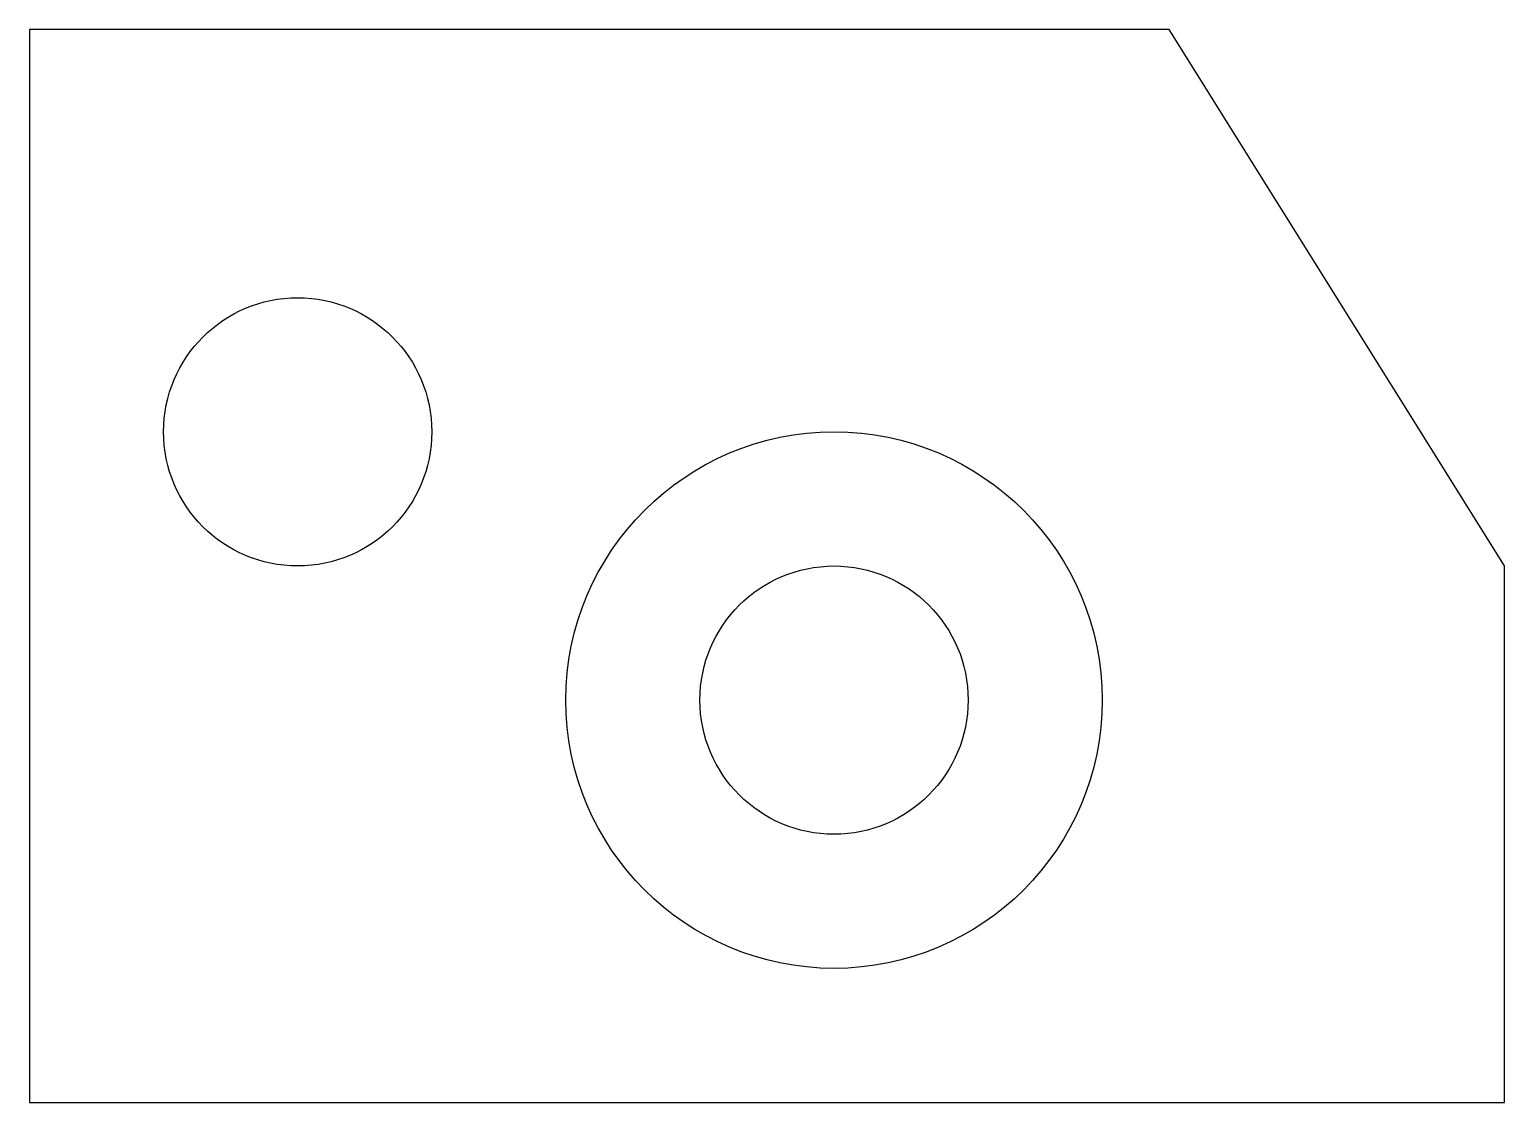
# Model space of a CAD drawing. Header units: millimetres. Extents: x 335.2 to 390.2, y 167 to 207.
import ezdxf

# ---------------------------------------------------------------- set-up
doc = ezdxf.new("R2010")
doc.units = ezdxf.units.MM

msp = doc.modelspace()

# ---------------------------------------------------------------- linework, layer by layer
for p, q in [((377.662, 207.032), (335.162, 207.032)), ((335.162, 207.032), (335.162, 167.032)), ((390.162, 187.032), (377.662, 207.032)), ((390.162, 167.032), (390.162, 187.032)), ((335.162, 167.032), (390.162, 167.032))]:
    msp.add_line(p, q)
for centre, radius in [((345.162, 192.032), 5), ((365.162, 182.032), 10), ((365.162, 182.032), 5)]:
    msp.add_circle(centre, radius)

doc.saveas('drawing.dxf')
